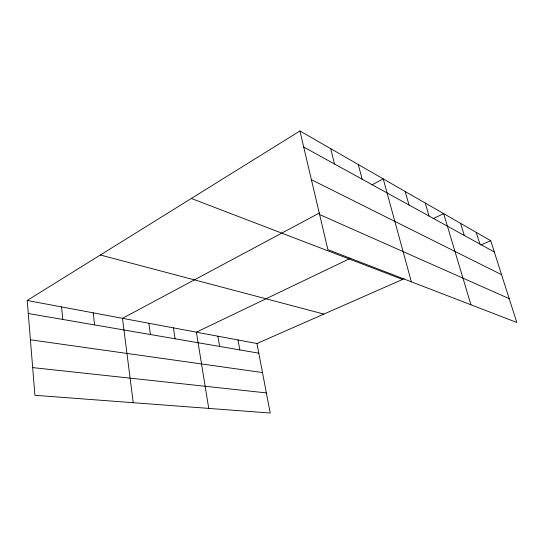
<?xml version="1.0" encoding="UTF-8"?>
<svg xmlns="http://www.w3.org/2000/svg" width="544" height="544" viewBox="0 0 544 544"><rect width="100%" height="100%" fill="white"/><g stroke="black" fill="none" stroke-linecap="round" stroke-linejoin="round"><path stroke-width="0.82" d="M27.2 300.472L256.958 343.516L270.205 413.032L34.932 395.298L27.2 300.472L299.934 130.968L490.702 240.679L516.8 322.463L327.876 249.648L299.934 130.968M319.41 213.003L122.482 318.322L133.232 402.71M372.001 184.872L383.228 178.867L411.352 281.819M350.642 258.21L196.377 332.166L208.746 408.401M433.072 218.688L443.652 213.615L470.941 304.79M256.958 343.516L404.144 278.759M480.692 245.079L490.702 240.679M32.674 367.594L266.37 392.904M30.41 339.796L262.494 372.558M28.261 313.507L258.794 353.178M100.361 255L323.857 314.078M191.325 198.465L402.594 279.439M319.62 214.574L509.204 298.649M311.413 179.71L501.554 274.686M303.722 147.05L494.306 251.967M476.218 232.349L479.876 244.025M460.584 223.353L464.29 235.443M425.252 203.034L429.046 216.043M405.192 191.502L409.013 205.013M358.312 164.54L362.161 179.221M330.704 148.662L334.533 164.016M238.014 339.966L239.822 349.908M217.858 336.192L219.626 346.433M173.427 327.869L175.08 338.769M148.859 323.265L150.43 334.526M93.214 312.841L94.581 324.918M61.554 306.904L62.784 319.444"/></g></svg>
